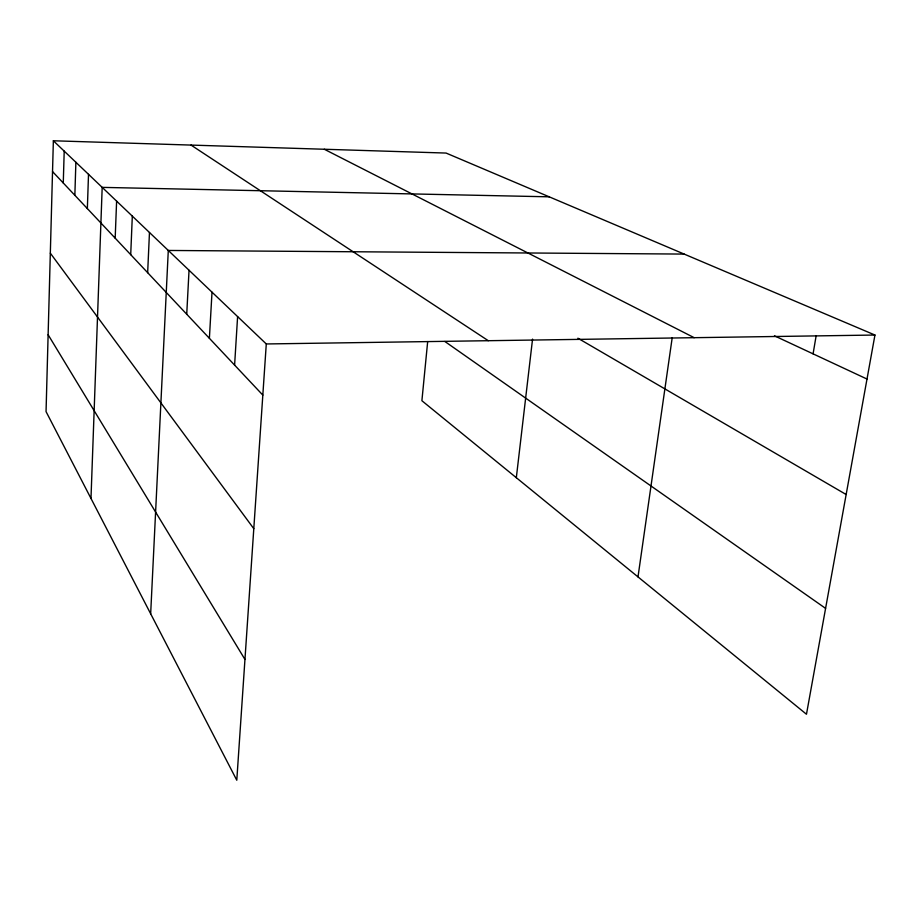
<?xml version="1.0" encoding="UTF-8"?>
<svg xmlns="http://www.w3.org/2000/svg" width="921" height="921" viewBox="0 0 921 921"><rect width="100%" height="100%" fill="white"/><g stroke="black" fill="none" stroke-linecap="round" stroke-linejoin="round"><path stroke-width="1.38" d="M53.36 140.775L46.05 411.618L236.789 780.225L266.284 343.959L53.36 140.775L446.075 153.059L874.95 335.037L806.474 714.247L421.899 400.727L427.678 341.564M63.273 182.991L64.205 151.125M74.854 195.298L75.879 162.269M87.357 208.595L88.508 174.322M90.983 498.457L102.185 187.377L549.215 196.818M115.183 238.159L116.61 201.135M130.713 254.668L132.313 216.124M147.659 272.697L149.467 232.495M150.664 613.777L168.29 250.454L684.153 254.081M186.733 314.222L189.035 270.244M209.389 338.306L212.014 292.176M234.602 365.107L237.606 316.594M516.324 477.711L532.557 339.101M638 576.903L672.215 337.639M813.082 353.848L816.167 335.635M266.284 343.959L874.95 335.037M774.469 335.82L867.006 379.049M324.296 149.248L694.181 337.685M577.893 338.203L846.146 494.519M191.015 145.081L488.303 340.712M444.878 341.484L825.584 608.378M52.52 171.559L262.83 395.109M50.321 253.148L253.793 528.677M48.122 334.737L244.951 659.448"/></g></svg>
